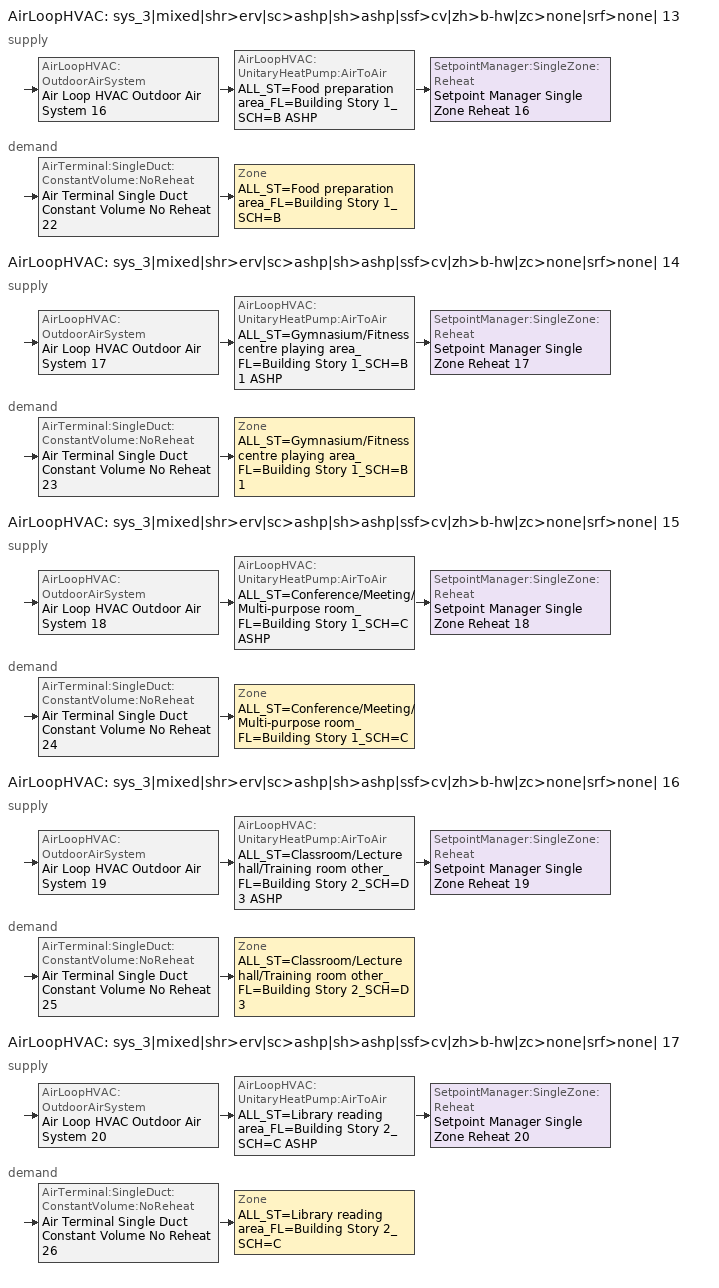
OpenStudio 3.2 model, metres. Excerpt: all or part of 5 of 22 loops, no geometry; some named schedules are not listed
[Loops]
AirLoopHVAC 'sys_3|mixed|shr>erv|sc>ashp|sh>ashp|ssf>cv|zh>b-hw|zc>none|srf>none| 13'
 supply: AirLoopHVAC:OutdoorAirSystem 'Air Loop HVAC Outdoor Air System 16' > AirLoopHVAC:UnitaryHeatPump:AirToAir 'ALL_ST=Food preparation area_FL=Building Story 1_SCH=B ASHP' > SetpointManager:SingleZone:Reheat 'Setpoint Manager Single Zone Reheat 16'
 demand: AirTerminal:SingleDuct:ConstantVolume:NoReheat 'Air Terminal Single Duct Constant Volume No Reheat 22' > Zone 'ALL_ST=Food preparation area_FL=Building Story 1_SCH=B'
AirLoopHVAC 'sys_3|mixed|shr>erv|sc>ashp|sh>ashp|ssf>cv|zh>b-hw|zc>none|srf>none| 14'
 supply: AirLoopHVAC:OutdoorAirSystem 'Air Loop HVAC Outdoor Air System 17' > AirLoopHVAC:UnitaryHeatPump:AirToAir 'ALL_ST=Gymnasium/Fitness centre playing area_FL=Building Story 1_SCH=B 1 ASHP' > SetpointManager:SingleZone:Reheat 'Setpoint Manager Single Zone Reheat 17'
 demand: AirTerminal:SingleDuct:ConstantVolume:NoReheat 'Air Terminal Single Duct Constant Volume No Reheat 23' > Zone 'ALL_ST=Gymnasium/Fitness centre playing area_FL=Building Story 1_SCH=B 1'
AirLoopHVAC 'sys_3|mixed|shr>erv|sc>ashp|sh>ashp|ssf>cv|zh>b-hw|zc>none|srf>none| 15'
 supply: AirLoopHVAC:OutdoorAirSystem 'Air Loop HVAC Outdoor Air System 18' > AirLoopHVAC:UnitaryHeatPump:AirToAir 'ALL_ST=Conference/Meeting/Multi-purpose room_FL=Building Story 1_SCH=C ASHP' > SetpointManager:SingleZone:Reheat 'Setpoint Manager Single Zone Reheat 18'
 demand: AirTerminal:SingleDuct:ConstantVolume:NoReheat 'Air Terminal Single Duct Constant Volume No Reheat 24' > Zone 'ALL_ST=Conference/Meeting/Multi-purpose room_FL=Building Story 1_SCH=C'
AirLoopHVAC 'sys_3|mixed|shr>erv|sc>ashp|sh>ashp|ssf>cv|zh>b-hw|zc>none|srf>none| 16'
 supply: AirLoopHVAC:OutdoorAirSystem 'Air Loop HVAC Outdoor Air System 19' > AirLoopHVAC:UnitaryHeatPump:AirToAir 'ALL_ST=Classroom/Lecture hall/Training room other_FL=Building Story 2_SCH=D 3 ASHP' > SetpointManager:SingleZone:Reheat 'Setpoint Manager Single Zone Reheat 19'
 demand: AirTerminal:SingleDuct:ConstantVolume:NoReheat 'Air Terminal Single Duct Constant Volume No Reheat 25' > Zone 'ALL_ST=Classroom/Lecture hall/Training room other_FL=Building Story 2_SCH=D 3'
AirLoopHVAC 'sys_3|mixed|shr>erv|sc>ashp|sh>ashp|ssf>cv|zh>b-hw|zc>none|srf>none| 17'
 supply: AirLoopHVAC:OutdoorAirSystem 'Air Loop HVAC Outdoor Air System 20' > AirLoopHVAC:UnitaryHeatPump:AirToAir 'ALL_ST=Library reading area_FL=Building Story 2_SCH=C ASHP' > SetpointManager:SingleZone:Reheat 'Setpoint Manager Single Zone Reheat 20'
 demand: AirTerminal:SingleDuct:ConstantVolume:NoReheat 'Air Terminal Single Duct Constant Volume No Reheat 26' > Zone 'ALL_ST=Library reading area_FL=Building Story 2_SCH=C'
[Sizing:Zone] Zone Cooling Design Supply Air Temperature Input Method=TemperatureDifference; Zone Cooling Design Supply Air Temperature {C}=14; Zone Cooling Design Supply Air Temperature Difference {deltaC}=11; Zone Heating Design Supply Air Temperature Input Method=TemperatureDifference; Zone Heating Design Supply Air Temperature {C}=40; Zone Heating Design Supply Air Temperature Difference {deltaC}=21; Zone Cooling Design Supply Air Humidity Ratio {kg-H2O/kg-air}=0.0085; Zone Heating Design Supply Air Humidity Ratio {kg-H2O/kg-air}=0.008; Zone Heating Sizing Factor=1.3; Zone Cooling Sizing Factor=1; Cooling Design Air Flow Method=DesignDay; Heating Design Air Flow Method=DesignDay; Account for Dedicated Outdoor Air System=No; Dedicated Outdoor Air System Control Strategy=NeutralSupplyAir; Dedicated Outdoor Air Low Setpoint Temperature for Design {C}=autosize; Dedicated Outdoor Air High Setpoint Temperature for Design {C}=autosize
ALL_ST=Food preparation area_FL=Building Story 1_SCH=B; ALL_ST=Gymnasium/Fitness centre playing area_FL=Building Story 1_SCH=B 1; ALL_ST=Conference/Meeting/Multi-purpose room_FL=Building Story 1_SCH=C; ALL_ST=Classroom/Lecture hall/Training room other_FL=Building Story 2_SCH=D 3; ALL_ST=Library reading area_FL=Building Story 2_SCH=C
[Zone equipment]
ALL_ST=Food preparation area_FL=Building Story 1_SCH=B: Zone HVAC Baseboard Convective Water 22, Air Terminal Single Duct Constant Volume No Reheat 22
ALL_ST=Gymnasium/Fitness centre playing area_FL=Building Story 1_SCH=B 1: Zone HVAC Baseboard Convective Water 23, Air Terminal Single Duct Constant Volume No Reheat 23
ALL_ST=Conference/Meeting/Multi-purpose room_FL=Building Story 1_SCH=C: Zone HVAC Baseboard Convective Water 24, Air Terminal Single Duct Constant Volume No Reheat 24
ALL_ST=Classroom/Lecture hall/Training room other_FL=Building Story 2_SCH=D 3: Zone HVAC Baseboard Convective Water 25, Air Terminal Single Duct Constant Volume No Reheat 25
ALL_ST=Library reading area_FL=Building Story 2_SCH=C: Zone HVAC Baseboard Convective Water 26, Air Terminal Single Duct Constant Volume No Reheat 26
[AirLoopHVAC] Design Supply Air Flow Rate {m3/s}=autosize; Design Return Air Flow Fraction of Supply Air Flow=1
Name | Availability Schedule
sys_3|mixed|shr>erv|sc>ashp|sh>ashp|ssf>cv|zh>b-hw|zc>none|srf>none| 13 | sys_3|mixed|shr>none|sc>ashp|sh>ashp|ssf>cv|zh>b-hw|zc>none|srf>none| 13 Occ Sch
sys_3|mixed|shr>erv|sc>ashp|sh>ashp|ssf>cv|zh>b-hw|zc>none|srf>none| 14 | sys_3|mixed|shr>none|sc>ashp|sh>ashp|ssf>cv|zh>b-hw|zc>none|srf>none| 14 Occ Sch
sys_3|mixed|shr>erv|sc>ashp|sh>ashp|ssf>cv|zh>b-hw|zc>none|srf>none| 15 | sys_3|mixed|shr>none|sc>ashp|sh>ashp|ssf>cv|zh>b-hw|zc>none|srf>none| 15 Occ Sch
sys_3|mixed|shr>erv|sc>ashp|sh>ashp|ssf>cv|zh>b-hw|zc>none|srf>none| 16 | sys_3|mixed|shr>none|sc>ashp|sh>ashp|ssf>cv|zh>b-hw|zc>none|srf>none| 16 Occ Sch
sys_3|mixed|shr>erv|sc>ashp|sh>ashp|ssf>cv|zh>b-hw|zc>none|srf>none| 17 | sys_3|mixed|shr>none|sc>ashp|sh>ashp|ssf>cv|zh>b-hw|zc>none|srf>none| 17 Occ Sch
[Sizing:System] Type of Load to Size On=Sensible; Design Outdoor Air Flow Rate {m3/s}=Autosize; Central Heating Maximum System Air Flow Ratio=1; Preheat Design Temperature {C}=7; Preheat Design Humidity Ratio {kg-H2O/kg-Air}=0.008; Precool Design Temperature {C}=13; Precool Design Humidity Ratio {kg-H2O/kg-Air}=0.008; Central Cooling Design Supply Air Temperature {C}=13; Central Heating Design Supply Air Temperature {C}=43; Sizing Option=NonCoincident; 100% Outdoor Air in Cooling=No; 100% Outdoor Air in Heating=No; Central Cooling Design Supply Air Humidity Ratio {kg-H2O/kg-Air}=0.0085; Central Heating Design Supply Air Humidity Ratio {kg-H2O/kg-Air}=0.008; Cooling Design Air Flow Method=DesignDay; Cooling Design Air Flow Rate {m3/s}=0; Heating Design Air Flow Method=DesignDay; Heating Design Air Flow Rate {m3/s}=0; System Outdoor Air Method=ZoneSum; Zone Maximum Outdoor Air Fraction=1; Cooling Supply Air Flow Rate Per Floor Area {m3/s-m2}=0.00996765; Cooling Fraction of Autosized Cooling Supply Air Flow Rate=1; Cooling Supply Air Flow Rate Per Unit Cooling Capacity {m3/s-W}=3.94755e-05; Heating Supply Air Flow Rate Per Floor Area {m3/s-m2}=0.00996765; Heating Fraction of Autosized Heating Supply Air Flow Rate=1; Heating Fraction of Autosized Cooling Supply Air Flow Rate=1; Heating Supply Air Flow Rate Per Unit Heating Capacity {m3/s-W}=3.15882e-05; Cooling Design Capacity Method=CoolingDesignCapacity; Cooling Design Capacity {W}=autosize; Cooling Design Capacity Per Floor Area {W/m2}=234.7; Fraction of Autosized Cooling Design Capacity=1; Heating Design Capacity Method=HeatingDesignCapacity; Heating Design Capacity {W}=autosize; Heating Design Capacity Per Floor Area {W/m2}=157; Fraction of Autosized Heating Design Capacity=1; Central Cooling Capacity Control Method=OnOff
sys_3|mixed|shr>erv|sc>ashp|sh>ashp|ssf>cv|zh>b-hw|zc>none|srf>none| 13; sys_3|mixed|shr>erv|sc>ashp|sh>ashp|ssf>cv|zh>b-hw|zc>none|srf>none| 14; sys_3|mixed|shr>erv|sc>ashp|sh>ashp|ssf>cv|zh>b-hw|zc>none|srf>none| 15; sys_3|mixed|shr>erv|sc>ashp|sh>ashp|ssf>cv|zh>b-hw|zc>none|srf>none| 16; sys_3|mixed|shr>erv|sc>ashp|sh>ashp|ssf>cv|zh>b-hw|zc>none|srf>none| 17
[Fan:OnOff] Availability Schedule=Always On Discrete; Fan Total Efficiency=0.39975; Maximum Flow Rate {m3/s}=autosize; Motor Efficiency=0.615; Motor In Airstream Fraction=1
Name | Pressure Rise {Pa} | Fan Power Ratio Function of Speed Ratio Curve | Fan Efficiency Ratio Function of Speed Ratio Curve
Fan On Off 16 | 622.722 | Fan On Off Power Curve 15 | Fan On Off Efficiency Curve 15
Fan On Off 17 | 1110.94 | Fan On Off Power Curve 16 | Fan On Off Efficiency Curve 16
Fan On Off 18 | 622.722 | Fan On Off Power Curve 17 | Fan On Off Efficiency Curve 17
Fan On Off 19 | 1110.94 | Fan On Off Power Curve 18 | Fan On Off Efficiency Curve 18
Fan On Off 20 | 622.722 | Fan On Off Power Curve 19 | Fan On Off Efficiency Curve 19
[Coil:Cooling:DX:SingleSpeed] Availability Schedule=Always On Discrete; Rated Total Cooling Capacity {W}=autosize; Rated Sensible Heat Ratio=autosize; Rated Air Flow Rate {m3/s}=autosize; Rated Evaporator Fan Power Per Volume Flow Rate {W/(m3/s)}=773.3; Total Cooling Capacity Function of Temperature Curve=DXCOOL-NECB2011-REF-CAPFT; Total Cooling Capacity Function of Flow Fraction Curve=DXCOOL-NECB2011-REF-CAPFFLOW; Energy Input Ratio Function of Temperature Curve=DXCOOL-NECB2011-REF-COOLEIRFT; Energy Input Ratio Function of Flow Fraction Curve=DXCOOL-NECB2011-REF-COOLEIRFFLOW; Part Load Fraction Correlation Curve=DXCOOL-NECB2011-REF-COOLPLFFPLR; Minimum Outdoor Dry-Bulb Temperature for Compressor Operation {C}=-25; Condenser Type=AirCooled; Evaporative Condenser Effectiveness=0; Evaporative Condenser Air Flow Rate {m3/s}=Autosize; Evaporative Condenser Pump Rated Power Consumption {W}=Autosize; Crankcase Heater Capacity {W}=0; Maximum Outdoor Dry-Bulb Temperature for Crankcase Heater Operation {C}=0; Basin Heater Capacity {W/K}=0; Basin Heater Setpoint Temperature {C}=10
Name | Rated COP {W/W}
CoilCoolingDXSingleSpeed_ashp 15 32kBtu/hr 10.0EER | 3.46588
CoilCoolingDXSingleSpeed_ashp 16 340kBtu/hr 9.3EER; CoilCoolingDXSingleSpeed_ashp 18 315kBtu/hr 9.3EER | 3.23281
CoilCoolingDXSingleSpeed_ashp 17 134kBtu/hr 10.8EER | 3.73224
CoilCoolingDXSingleSpeed_ashp 19 159kBtu/hr 10.4EER | 3.59906
[Coil:Heating:DX:SingleSpeed] Availability Schedule=Always On Discrete; Rated Air Flow Rate {m3/s}=Autosize; Rated Supply Fan Power Per Volume Flow Rate {W/(m3/s)}=773.3; Total Heating Capacity Function of Temperature Curve=DXHEAT-NECB2011-REF-CAPFT; Total Heating Capacity Function of Flow Fraction Curve=DXHEAT-NECB2011-REF-CAPFFLOW; Energy Input Ratio Function of Temperature Curve=DXHEAT-NECB2011-REF-EIRFT; Energy Input Ratio Function of Flow Fraction Curve=DXHEAT-NECB2011-REF-EIRFFLOW; Part Load Fraction Correlation Curve=DXHEAT-NECB2011-REF-PLFFPLR; Minimum Outdoor Dry-Bulb Temperature for Compressor Operation {C}=-10; Defrost Strategy=Resistive; Defrost Control=Timed; Defrost Time Period Fraction=0.166667; Resistive Defrost Heater Capacity {W}=2000
Name | Rated Total Heating Capacity {W} | Rated COP {W/W}
CoilHeatingDXSingleSpeed_ashp 15 23 Clg kBtu/hr 3.1COPH | 6807.53 | 3.30286
CoilHeatingDXSingleSpeed_ashp 16 246 Clg kBtu/hr 3.2COPH | 72222.3 | 3.51511
CoilHeatingDXSingleSpeed_ashp 17 97 Clg kBtu/hr 3.3COPH | 28508.8 | 3.55211
CoilHeatingDXSingleSpeed_ashp 18 228 Clg kBtu/hr 3.2COPH | 66939.4 | 3.50657
CoilHeatingDXSingleSpeed_ashp 19 116 Clg kBtu/hr 3.3COPH | 33859.2 | 3.56103
[Controller:OutdoorAir] Minimum Outdoor Air Flow Rate {m3/s}=autosize; Maximum Outdoor Air Flow Rate {m3/s}=Autosize; Economizer Control Action Type=ModulateFlow; Lockout Type=NoLockout; Minimum Limit Type=FixedMinimum; High Humidity Control=No; Heat Recovery Bypass Control Type=BypassWhenOAFlowGreaterThanMinimum
Name | Economizer Control Type | Economizer Maximum Limit Dry-Bulb Temperature {C} | Economizer Maximum Limit Enthalpy {J/kg} | Economizer Minimum Limit Dry-Bulb Temperature {C} | Minimum Outdoor Air Schedule | Controller Mechanical Ventilation
Controller Outdoor Air 16 | NoEconomizer | 28 | 64000 | -100 | sys_3|mixed|shr>none|sc>ashp|sh>ashp|ssf>cv|zh>b-hw|zc>none|srf>none| 13 Occ Sch | Controller Mechanical Ventilation 16
Controller Outdoor Air 17 | DifferentialEnthalpy |  |  |  | sys_3|mixed|shr>none|sc>ashp|sh>ashp|ssf>cv|zh>b-hw|zc>none|srf>none| 14 Occ Sch | Controller Mechanical Ventilation 17
Controller Outdoor Air 18 | DifferentialEnthalpy |  |  |  | sys_3|mixed|shr>none|sc>ashp|sh>ashp|ssf>cv|zh>b-hw|zc>none|srf>none| 15 Occ Sch | Controller Mechanical Ventilation 18
Controller Outdoor Air 19 | DifferentialEnthalpy |  |  |  | sys_3|mixed|shr>none|sc>ashp|sh>ashp|ssf>cv|zh>b-hw|zc>none|srf>none| 16 Occ Sch | Controller Mechanical Ventilation 19
Controller Outdoor Air 20 | DifferentialEnthalpy |  |  |  | sys_3|mixed|shr>none|sc>ashp|sh>ashp|ssf>cv|zh>b-hw|zc>none|srf>none| 17 Occ Sch | Controller Mechanical Ventilation 20
[Controller:MechanicalVentilation] Availability Schedule=Always On Discrete; System Outdoor Air Method=ZoneSum
Controller Mechanical Ventilation 16; Controller Mechanical Ventilation 17; Controller Mechanical Ventilation 18; Controller Mechanical Ventilation 19; Controller Mechanical Ventilation 20
[AirLoopHVAC:OutdoorAirSystem]
Name | Controller
Air Loop HVAC Outdoor Air System 16 | Controller Outdoor Air 16
Air Loop HVAC Outdoor Air System 17 | Controller Outdoor Air 17
Air Loop HVAC Outdoor Air System 18 | Controller Outdoor Air 18
Air Loop HVAC Outdoor Air System 19 | Controller Outdoor Air 19
Air Loop HVAC Outdoor Air System 20 | Controller Outdoor Air 20
[Coil:Heating:Gas] Availability Schedule=Always On Discrete; Nominal Capacity {W}=AutoSize; Parasitic Electric Load {W}=0; Part Load Fraction Correlation Curve=FURNACE-EFFPLR-NECB2011; Parasitic Gas Load {W}=0
Name | Gas Burner Efficiency
Coil Heating Gas 16 | 0.924
Coil Heating Gas 17; Coil Heating Gas 18; Coil Heating Gas 19; Coil Heating Gas 20 | 0.81
[AirLoopHVAC:UnitaryHeatPump:AirToAir] Availability Schedule=Always On Discrete; Supply Air Flow Rate During Cooling Operation {m3/s}=Autosize; Supply Air Flow Rate During Heating Operation {m3/s}=Autosize; Maximum Supply Air Temperature from Supplemental Heater {C}=Autosize
Name | Controlling Zone or Thermostat Location | Supply Air Fan | Heating Coil | Cooling Coil | Supplemental Heating Coil | Supply Air Fan Operating Mode Schedule
ALL_ST=Food preparation area_FL=Building Story 1_SCH=B ASHP | ALL_ST=Food preparation area_FL=Building Story 1_SCH=B | Fan On Off 16 | CoilHeatingDXSingleSpeed_ashp 15 23 Clg kBtu/hr 3.1COPH | CoilCoolingDXSingleSpeed_ashp 15 32kBtu/hr 10.0EER | Coil Heating Gas 16 | sys_3|mixed|shr>none|sc>ashp|sh>ashp|ssf>cv|zh>b-hw|zc>none|srf>none| 13 Occ Sch
ALL_ST=Gymnasium/Fitness centre playing area_FL=Building Story 1_SCH=B 1 ASHP | ALL_ST=Gymnasium/Fitness centre playing area_FL=Building Story 1_SCH=B 1 | Fan On Off 17 | CoilHeatingDXSingleSpeed_ashp 16 246 Clg kBtu/hr 3.2COPH | CoilCoolingDXSingleSpeed_ashp 16 340kBtu/hr 9.3EER | Coil Heating Gas 17 | sys_3|mixed|shr>none|sc>ashp|sh>ashp|ssf>cv|zh>b-hw|zc>none|srf>none| 14 Occ Sch
ALL_ST=Conference/Meeting/Multi-purpose room_FL=Building Story 1_SCH=C ASHP | ALL_ST=Conference/Meeting/Multi-purpose room_FL=Building Story 1_SCH=C | Fan On Off 18 | CoilHeatingDXSingleSpeed_ashp 17 97 Clg kBtu/hr 3.3COPH | CoilCoolingDXSingleSpeed_ashp 17 134kBtu/hr 10.8EER | Coil Heating Gas 18 | sys_3|mixed|shr>none|sc>ashp|sh>ashp|ssf>cv|zh>b-hw|zc>none|srf>none| 15 Occ Sch
ALL_ST=Classroom/Lecture hall/Training room other_FL=Building Story 2_SCH=D 3 ASHP | ALL_ST=Classroom/Lecture hall/Training room other_FL=Building Story 2_SCH=D 3 | Fan On Off 19 | CoilHeatingDXSingleSpeed_ashp 18 228 Clg kBtu/hr 3.2COPH | CoilCoolingDXSingleSpeed_ashp 18 315kBtu/hr 9.3EER | Coil Heating Gas 19 | sys_3|mixed|shr>none|sc>ashp|sh>ashp|ssf>cv|zh>b-hw|zc>none|srf>none| 16 Occ Sch
ALL_ST=Library reading area_FL=Building Story 2_SCH=C ASHP | ALL_ST=Library reading area_FL=Building Story 2_SCH=C | Fan On Off 20 | CoilHeatingDXSingleSpeed_ashp 19 116 Clg kBtu/hr 3.3COPH | CoilCoolingDXSingleSpeed_ashp 19 159kBtu/hr 10.4EER | Coil Heating Gas 20 | sys_3|mixed|shr>none|sc>ashp|sh>ashp|ssf>cv|zh>b-hw|zc>none|srf>none| 17 Occ Sch
[SetpointManager:SingleZone:Reheat] Minimum Supply Air Temperature {C}=13; Maximum Supply Air Temperature {C}=43
Name | Control Zone
Setpoint Manager Single Zone Reheat 16 | ALL_ST=Food preparation area_FL=Building Story 1_SCH=B
Setpoint Manager Single Zone Reheat 17 | ALL_ST=Gymnasium/Fitness centre playing area_FL=Building Story 1_SCH=B 1
Setpoint Manager Single Zone Reheat 18 | ALL_ST=Conference/Meeting/Multi-purpose room_FL=Building Story 1_SCH=C
Setpoint Manager Single Zone Reheat 19 | ALL_ST=Classroom/Lecture hall/Training room other_FL=Building Story 2_SCH=D 3
Setpoint Manager Single Zone Reheat 20 | ALL_ST=Library reading area_FL=Building Story 2_SCH=C
[AirTerminal:SingleDuct:ConstantVolume:NoReheat] Availability Schedule=Always On Discrete; Maximum Air Flow Rate {m3/s}=AutoSize
Air Terminal Single Duct Constant Volume No Reheat 22; Air Terminal Single Duct Constant Volume No Reheat 23; Air Terminal Single Duct Constant Volume No Reheat 24; Air Terminal Single Duct Constant Volume No Reheat 25; Air Terminal Single Duct Constant Volume No Reheat 26
[Schedule:Ruleset]
Name | Default Day Schedule | Summer Design Day Schedule | Winter Design Day Schedule
sys_3|mixed|shr>none|sc>ashp|sh>ashp|ssf>cv|zh>b-hw|zc>none|srf>none| 13 Occ Sch | sys_3|mixed|shr>none|sc>ashp|sh>ashp|ssf>cv|zh>b-hw|zc>none|srf>none| 13 Occ Sch Default | sys_3|mixed|shr>none|sc>ashp|sh>ashp|ssf>cv|zh>b-hw|zc>none|srf>none| 13 Occ Sch Summer Design Day | sys_3|mixed|shr>none|sc>ashp|sh>ashp|ssf>cv|zh>b-hw|zc>none|srf>none| 13 Occ Sch Winter Design Day
sys_3|mixed|shr>none|sc>ashp|sh>ashp|ssf>cv|zh>b-hw|zc>none|srf>none| 14 Occ Sch | sys_3|mixed|shr>none|sc>ashp|sh>ashp|ssf>cv|zh>b-hw|zc>none|srf>none| 14 Occ Sch Default | sys_3|mixed|shr>none|sc>ashp|sh>ashp|ssf>cv|zh>b-hw|zc>none|srf>none| 14 Occ Sch Summer Design Day | sys_3|mixed|shr>none|sc>ashp|sh>ashp|ssf>cv|zh>b-hw|zc>none|srf>none| 14 Occ Sch Winter Design Day
sys_3|mixed|shr>none|sc>ashp|sh>ashp|ssf>cv|zh>b-hw|zc>none|srf>none| 15 Occ Sch | sys_3|mixed|shr>none|sc>ashp|sh>ashp|ssf>cv|zh>b-hw|zc>none|srf>none| 15 Occ Sch Default | sys_3|mixed|shr>none|sc>ashp|sh>ashp|ssf>cv|zh>b-hw|zc>none|srf>none| 15 Occ Sch Summer Design Day | sys_3|mixed|shr>none|sc>ashp|sh>ashp|ssf>cv|zh>b-hw|zc>none|srf>none| 15 Occ Sch Winter Design Day
sys_3|mixed|shr>none|sc>ashp|sh>ashp|ssf>cv|zh>b-hw|zc>none|srf>none| 16 Occ Sch | sys_3|mixed|shr>none|sc>ashp|sh>ashp|ssf>cv|zh>b-hw|zc>none|srf>none| 16 Occ Sch Default | sys_3|mixed|shr>none|sc>ashp|sh>ashp|ssf>cv|zh>b-hw|zc>none|srf>none| 16 Occ Sch Summer Design Day | sys_3|mixed|shr>none|sc>ashp|sh>ashp|ssf>cv|zh>b-hw|zc>none|srf>none| 16 Occ Sch Winter Design Day
sys_3|mixed|shr>none|sc>ashp|sh>ashp|ssf>cv|zh>b-hw|zc>none|srf>none| 17 Occ Sch | sys_3|mixed|shr>none|sc>ashp|sh>ashp|ssf>cv|zh>b-hw|zc>none|srf>none| 17 Occ Sch Default | sys_3|mixed|shr>none|sc>ashp|sh>ashp|ssf>cv|zh>b-hw|zc>none|srf>none| 17 Occ Sch Summer Design Day | sys_3|mixed|shr>none|sc>ashp|sh>ashp|ssf>cv|zh>b-hw|zc>none|srf>none| 17 Occ Sch Winter Design Day
[Schedule:Day]
sys_3|mixed|shr>none|sc>ashp|sh>ashp|ssf>cv|zh>b-hw|zc>none|srf>none| 13 Occ Sch Default: 1, 0, 1, 10, 0, 0, 24, 0, 1
sys_3|mixed|shr>none|sc>ashp|sh>ashp|ssf>cv|zh>b-hw|zc>none|srf>none| 13 Occ Sch Winter Design Day; sys_3|mixed|shr>none|sc>ashp|sh>ashp|ssf>cv|zh>b-hw|zc>none|srf>none| 13 Occ Sch Summer Design Day: 24, 0, 1
[Schedule:Constant]
Always On Discrete: Value=1
[Curve:Exponent] Coefficient1 Constant=1; Coefficient2 Constant=0; Coefficient3 Constant=0; Minimum Value of x=0; Maximum Value of x=1
Fan On Off Power Curve 15; Fan On Off Power Curve 16; Fan On Off Power Curve 17; Fan On Off Power Curve 18; Fan On Off Power Curve 19
[Curve:Cubic]
Name | Coefficient1 Constant | Coefficient2 x | Coefficient3 x**2 | Coefficient4 x**3 | Minimum Value of x | Maximum Value of x
Fan On Off Efficiency Curve 15; Fan On Off Efficiency Curve 16; Fan On Off Efficiency Curve 17; Fan On Off Efficiency Curve 18; Fan On Off Efficiency Curve 19 | 1 | 0 | 0 | 0 | 0 | 1
DXHEAT-NECB2011-REF-CAPFT | 0.729009 | 0.0319275 | 0.000136404 | -8.748e-06 | -20 | 20
DXHEAT-NECB2011-REF-CAPFFLOW | 0.84 | 0.16 | 0 | 0 | 0.5 | 1.5
DXHEAT-NECB2011-REF-EIRFT | 1.2183 | -0.03612 | 0.00142 | -2.68e-05 | -20 | 20
DXHEAT-NECB2011-REF-PLFFPLR | 0.3696 | 2.3362 | -2.9577 | 1.2596 | 0.7 | 1
DXCOOL-NECB2011-REF-COOLPLFFPLR | 0.0277 | 4.9151 | -8.184 | 4.2702 | 0.7 | 1
FURNACE-EFFPLR-NECB2011 | 0.722 | 0.8211 | -1.0396 | 0.5 | 0 | 1
[Curve:Biquadratic] Minimum Value of x=13; Maximum Value of x=24; Minimum Value of y=24; Maximum Value of y=46
Name | Coefficient1 Constant | Coefficient2 x | Coefficient3 x**2 | Coefficient4 y | Coefficient5 y**2 | Coefficient6 x*y
DXCOOL-NECB2011-REF-CAPFT | 0.867905 | 0.0142459 | 0.00055436 | -0.0075575 | 3.3e-05 | -0.0001918
DXCOOL-NECB2011-REF-COOLEIRFT | 0.114171 | 0.0281822 | -0.0004199 | 0.0214108 | 0.000161028 | -0.000679104
[Curve:Quadratic]
Name | Coefficient1 Constant | Coefficient2 x | Coefficient3 x**2 | Minimum Value of x | Maximum Value of x
DXHEAT-NECB2011-REF-EIRFFLOW | 1.3824 | -0.4336 | 0.0512 | 0 | 1
DXCOOL-NECB2011-REF-CAPFFLOW | 0.8 | 0.2 | 0 | 0.5 | 1.5
DXCOOL-NECB2011-REF-COOLEIRFFLOW | 1.1552 | -0.1808 | 0.0256 | 0.5 | 1.5
